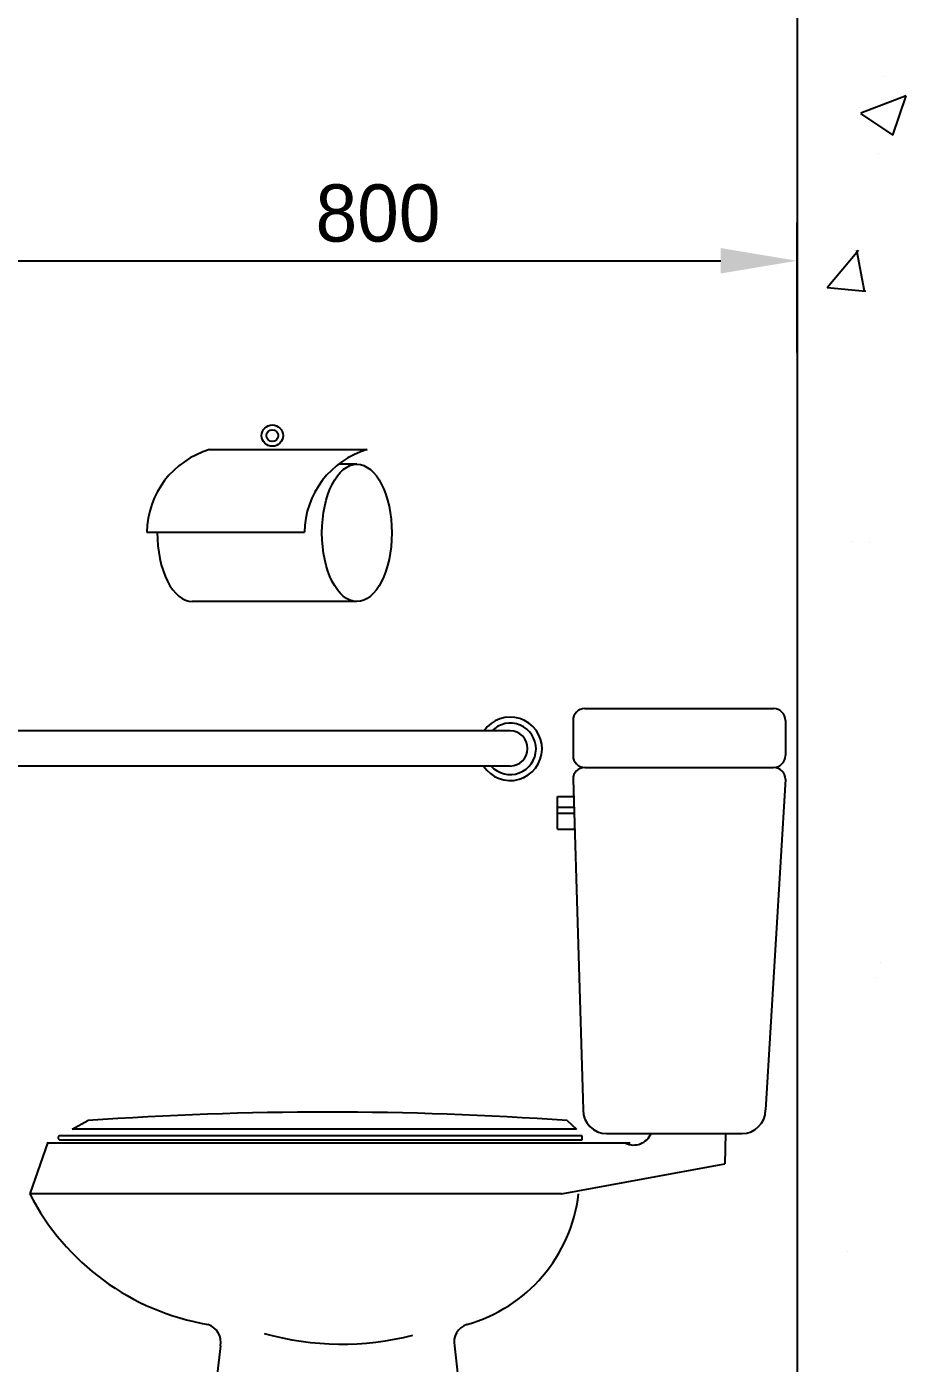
# Model space of a CAD drawing. Header units: millimetres. Extents: x 423257 to 751317, y -351975 to -271940.
# Drawn here: x 561508 to 567273, y -333129 to -324368 of the extents above; entities that cross this region are included whole.
import ezdxf

# ---------------------------------------------------------------- set-up
doc = ezdxf.new("R2010")
doc.units = ezdxf.units.MM
doc.header["$LTSCALE"] = 150
doc.layers.add('-----31 Base Plan', color=8, linetype='Continuous')
doc.layers.add('-----36 Dimension', color=1, linetype='Continuous')
doc.styles.add('ELEC', font='')
doc.styles.get('ELEC').set_extended_font_data('Dotum')

msp = doc.modelspace()

# ---------------------------------------------------------------- linework, layer by layer
at = {"layer": '-----31 Base Plan', "transparency": 33554687}
for p, q in [((566557.3, -315022.3), (566557.3, -334640.2)), ((566557.3, -315022.3), (566557.3, -334640.2)), ((562706.9, -327140.3), (563739.8, -327140.3)), ((563672.3, -327236.2), (563551.6, -327236.2)), ((562296, -327681.5), (563328.9, -327681.5)), ((563672.3, -328135.5), (562593.1, -328135.5)), ((565166.5, -328838.1), (566403.8, -328838.1)), ((565089.1, -328915.5), (565089.1, -329146)), ((566481.2, -328915.5), (566481.2, -329146)), ((564677.8, -328984.3), (559895, -328984.3)), ((564790.5, -329101.4), (564790.5, -329097)), ((564677.8, -329214.1), (559832.1, -329214.1)), ((565089.1, -329300.8), (565154.4, -331468.4)), ((565166.5, -329223.4), (566403.8, -329223.4)), ((566481.2, -329300.8), (566350.7, -331468.4)), ((564986.5, -329414.3), (565092.5, -329414.3)), ((564986.5, -329628.5), (564986.5, -329414.3)), ((564986.5, -329483.7), (565092.5, -329483.7)), ((564986.5, -329524.2), (565092.5, -329524.2)), ((564986.5, -329628.5), (565099, -329628.5)), ((561805.3, -331593.6), (561909.4, -331538)), ((565049.6, -331538), (565111, -331593.6)), ((565149.4, -331637.4), (561727.4, -331637.4)), ((561727.4, -331664.8), (565149.4, -331664.8)), ((565111, -331593.6), (561805.3, -331593.6)), ((561805.3, -331593.6), (561805.3, -331593.6)), ((565149.4, -331664.8), (565149.4, -331637.4)), ((565309.1, -331623.1), (566196, -331623.1)), ((566087.9, -331623.1), (566084, -331821.6)), ((561646.1, -331678.7), (561528.8, -332018.7)), ((565464.3, -331686.9), (561643.3, -331686.9)), ((565014, -332018.7), (566084, -331821.6)), ((565014, -332018.7), (561528.8, -332018.7)), ((562778, -333015.2), (562590.3, -334640.2)), ((564311.6, -333015.2), (564499.3, -334640.2))]:
    msp.add_line(p, q, dxfattribs=at)
at = {"layer": '-----31 Base Plan', "linetype": 'Continuous', "transparency": 33554687}
for p, q in [((567123.8, -324695.8), (567123.8, -324695.8)), ((566974.5, -324933.5), (567273.1, -324818.9)), ((567185.1, -325080), (567271.5, -324822.3)), ((566973, -324936.9), (567185.1, -325080)), ((567092.7, -325199.3), (567092.7, -325199.3)), ((566753.6, -326078.3), (566959.2, -325833.3)), ((566998.6, -326102.7), (566949.3, -325835.4)), ((566753.6, -326078.5), (567008.5, -326100.8)), ((566916.6, -327743.6), (566916.6, -327743.6)), ((567034.7, -327752.1), (567034.7, -327752.1)), ((567103.4, -330504), (567103.4, -330504)), ((567080.1, -330599.1), (567080.1, -330599.1)), ((566890.4, -332397.5), (566890.4, -332397.5))]:
    msp.add_line(p, q, dxfattribs=at)
at = {"layer": '-----31 Base Plan', "transparency": 33554687}
for radius in [70.2, 38.8]:
    msp.add_circle((563118.1, -327048.5), radius, dxfattribs=at)
for centre, radius, start, end in [((562868.1, -327689.3), 572.2, 106.3635, 179.2171), ((563901, -327689.3), 572.2, 106.3635, 179.2171), ((565166.5, -328915.5), 77.4, 90, 180), ((566403.8, -328915.5), 77.4, 0, 90), ((564677.8, -329101.4), 208, 212.80469, 145.73828), ((564677.8, -329101.4), 168.6, 221.93738, 136.01533), ((564677.8, -329097), 112.7, 0, 90), ((564677.8, -329101.4), 112.7, 270, 0), ((565166.5, -329146), 77.4, 180, 270), ((566403.8, -329146), 77.4, 270, 0), ((565166.5, -329300.8), 77.4, 90, 180), ((566403.8, -329300.8), 77.4, 0, 90), ((563479.5, -353705.2), 22222.7, 85.94849, 94.05151), ((565309.1, -331468.4), 154.7, 180, 270), ((566196, -331468.4), 154.7, 270, 0), ((561727.4, -331651.1), 13.7, 90, 270), ((565485.5, -331572.4), 125.9, 245.47095, 336.2242), ((562966.6, -331281.8), 1615.6, 207.13683, 260.35405), ((564120.6, -331899.8), 1012.2, 285.65164, 353.25832), ((562659.2, -332990.2), 121.4, 348.11167, 72.42655), ((564430.4, -332990.2), 121.4, 107.57345, 191.88833), ((563574, -331129.9), 1873.6, 254.24921, 284.37092)]:
    msp.add_arc(centre, radius, start, end, dxfattribs=at)
msp.add_ellipse((563672.3, -327685.8), major_axis=(0, 449.6), ratio=0.508933, dxfattribs=at)
msp.add_ellipse((562593.1, -327685.8), major_axis=(0, 449.6), ratio=0.508933, start_param=1.561031, end_param=3.141593, dxfattribs=at)
at = {"layer": '-----36 Dimension'}
for p, q in [((566557.3, -326502.9), (566557.3, -325652.6)), ((561357.1, -325902.6), (566057.3, -325902.6))]:
    msp.add_line(p, q, dxfattribs=at)
msp.add_solid([(566057.3, -325819.3), (566057.3, -325985.9), (566557.3, -325902.6)], dxfattribs=at)

# ---------------------------------------------------------------- texts
at = {"layer": '-----36 Dimension', "style": 'ELEC'}
msp.add_text('800', height=375, dxfattribs=at).set_placement((563401.4, -325776.8))

doc.saveas('drawing.dxf')
